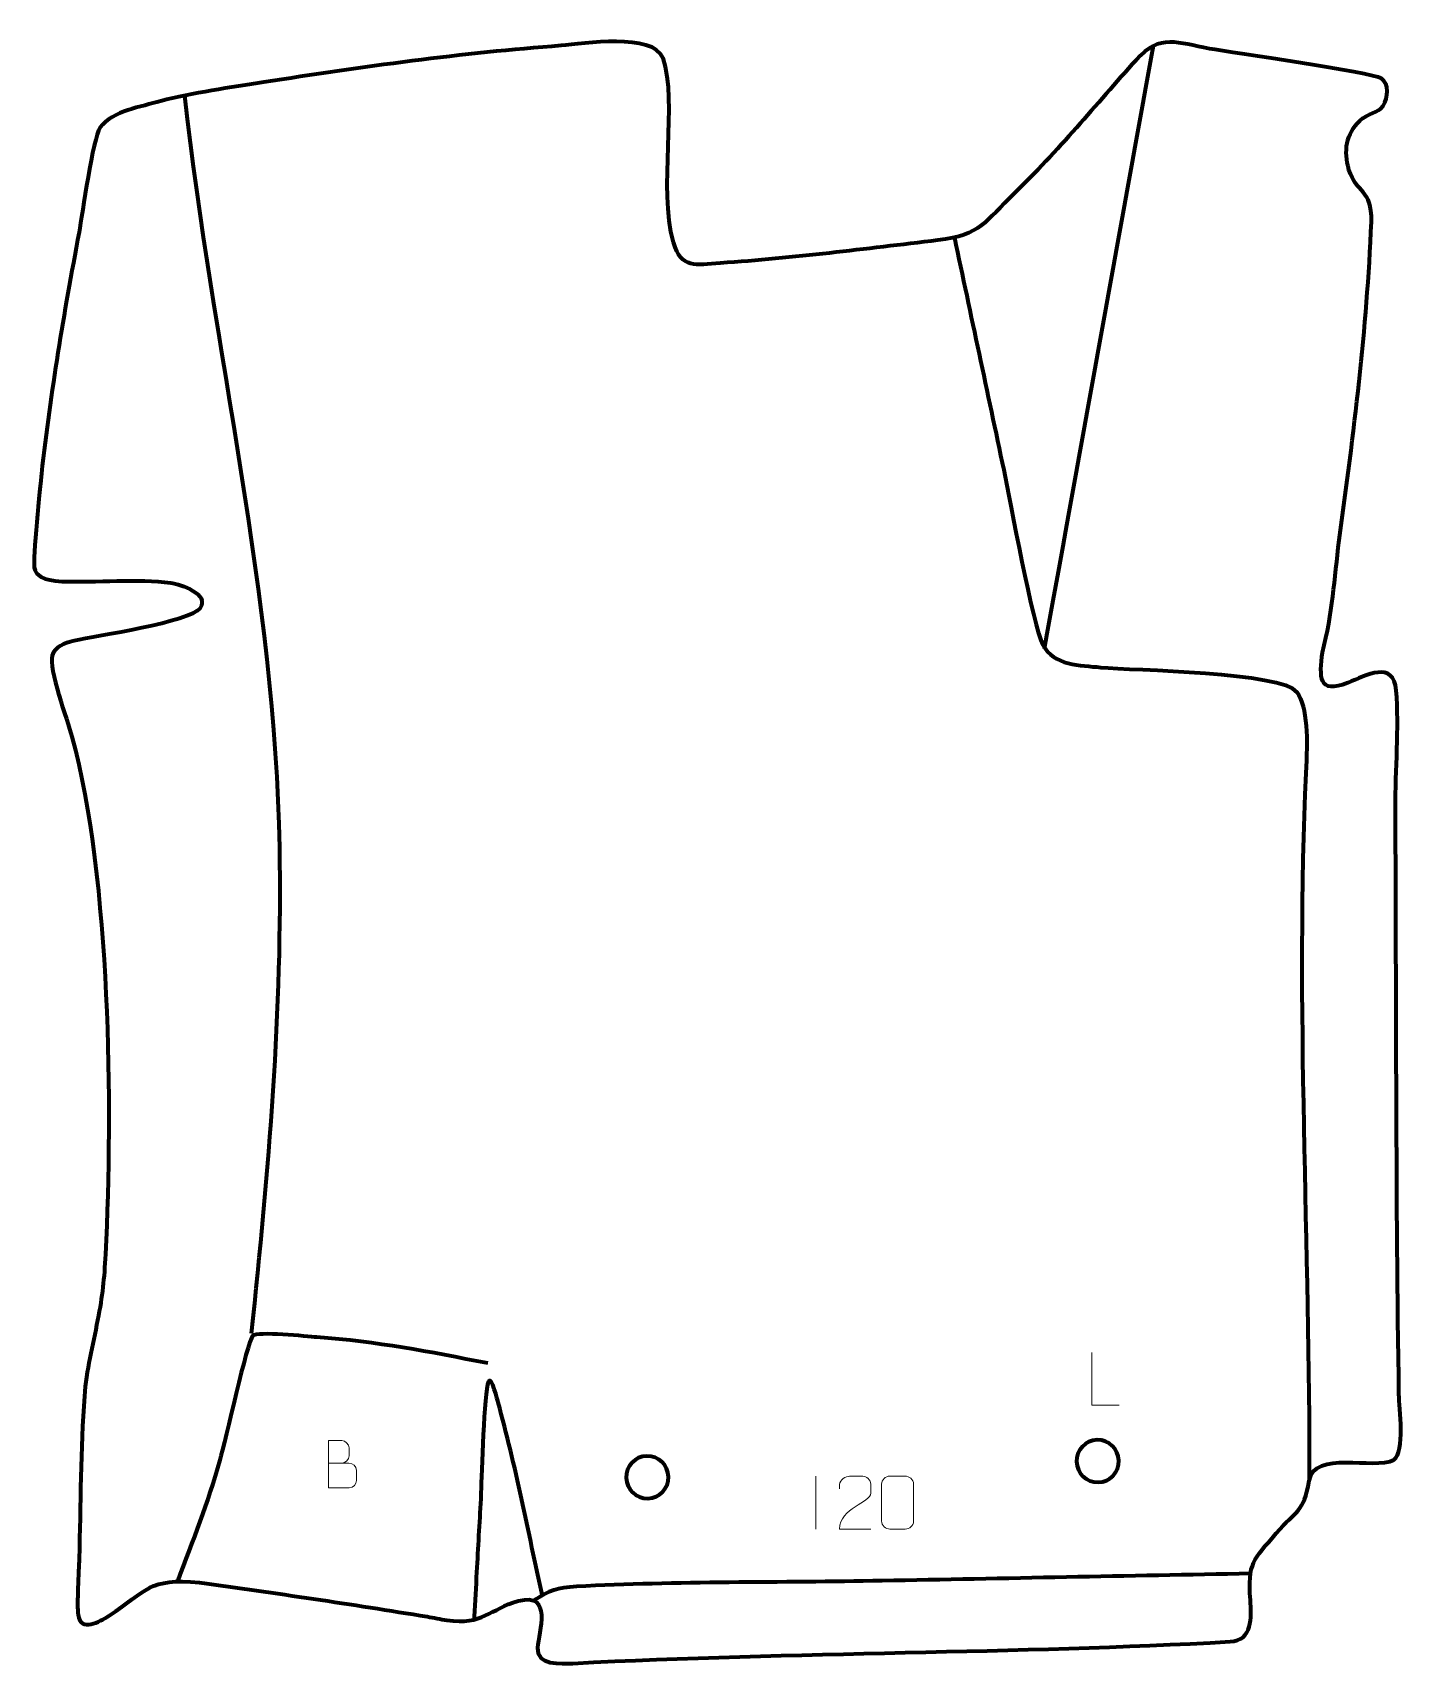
# Model space of a CAD drawing. Header units: millimetres. Extents: x -660 to -12, y 46 to 817.
import ezdxf

# ---------------------------------------------------------------- set-up
doc = ezdxf.new("R2010")
doc.units = ezdxf.units.MM
doc.header["$MEASUREMENT"] = 0
doc.layers.add('layer 2', color=7, linetype='Continuous')
doc.layers.add('layer 3', color=7, linetype='Continuous')

msp = doc.modelspace()

# ---------------------------------------------------------------- linework, layer by layer
at = {"layer": 'layer 2', "color": 140, "lineweight": 158}
for points, knots in [([(-181.9179, 526.2558), (-178.3566, 545.9477), (-175.3922, 562.3394), (-171.8309, 582.0312), (-171.8309, 582.0312), (-158.3874, 656.3681), (-144.9433, 730.7048), (-131.4995, 805.0416), (-131.4995, 805.0416), (-131.4995, 805.0416), (-130.4311, 810.9491), (-130.4311, 810.9491)], [0, 0, 0, 0, 0.25, 0.25, 0.25, 0.25, 0.5, 0.5, 0.5, 0.5, 1, 1, 1, 1]), ([(-556.2525, 203.0219), (-548.0708, 279.1458), (-541.637, 355.812), (-542.9051, 432.4485), (-542.9051, 432.4485), (-544.9137, 551.2319), (-574.5189, 668.4358), (-587.7292, 787.5184)], [0, 0, 0, 0, 0.33333333, 0.33333333, 0.33333333, 0.33333333, 1, 1, 1, 1]), ([(-224.4577, 720.4784), (-216.6906, 683.9001), (-208.9234, 647.3218), (-201.1561, 610.7435), (-201.1561, 610.7435), (-198.1337, 596.3585), (-187.3658, 537.002), (-182.7198, 528.1294), (-182.7198, 528.1294), (-177.5535, 518.2633), (-164.9985, 518.4675), (-155.3174, 517.5293), (-155.3174, 517.5293), (-140.2474, 516.0687), (-69.5733, 515.5177), (-62.8027, 505.8379), (-62.8027, 505.8379), (-57.5952, 498.3932), (-57.7081, 483.766), (-58.498, 467.5735), (-58.498, 467.5735), (-63.6929, 361.0779), (-56.496, 241.1535), (-56.9938, 133.4331)], [0, 0, 0, 0, 0.14285714, 0.14285714, 0.14285714, 0.14285714, 0.28571429, 0.28571429, 0.28571429, 0.28571429, 0.42857143, 0.42857143, 0.42857143, 0.42857143, 0.57142857, 0.57142857, 0.57142857, 0.57142857, 0.71428571, 0.71428571, 0.71428571, 0.71428571, 1, 1, 1, 1]), ([(-444.6677, 188.9129), (-472.7807, 194.4177), (-496.6857, 199.161), (-525.4781, 201.2418), (-525.4781, 201.2418), (-529.8181, 201.5555), (-553.6191, 204.1111), (-555.7785, 201.8323), (-555.7785, 201.8323), (-558.2147, 199.2617), (-568.6825, 152.1476), (-571.2265, 143.1203), (-571.2265, 143.1203), (-576.8834, 123.0479), (-583.9815, 105.2048), (-591.2609, 85.8747)], [0, 0, 0, 0, 0.2, 0.2, 0.2, 0.2, 0.4, 0.4, 0.4, 0.4, 0.6, 0.6, 0.6, 0.6, 1, 1, 1, 1]), ([(-418.9242, 79.1995), (-425.5876, 109.2556), (-431.5867, 140.9302), (-439.8597, 170.4486), (-439.8597, 170.4486), (-439.9855, 170.8975), (-443.0258, 183.5671), (-444.3778, 180.273), (-444.3778, 180.273), (-446.5901, 174.8835), (-447.627, 136.6256), (-447.9289, 127.8582), (-447.9289, 127.8582), (-447.9289, 127.8582), (-448.0584, 124.8697), (-448.0584, 124.8697), (-448.0584, 124.8697), (-448.7028, 113.3553), (-449.359, 101.8418), (-449.9843, 90.3262), (-449.9843, 90.3262), (-450.3602, 83.3554), (-450.7361, 76.3847), (-451.1121, 69.4139), (-451.1121, 69.4139), (-451.1121, 69.4139), (-451.1926, 67.9202), (-451.1926, 67.9202)], [0, 0, 0, 0, 0.125, 0.125, 0.125, 0.125, 0.25, 0.25, 0.25, 0.25, 0.375, 0.375, 0.375, 0.375, 0.5, 0.5, 0.5, 0.5, 0.625, 0.625, 0.625, 0.625, 0.75, 0.75, 0.75, 0.75, 1, 1, 1, 1]), ([(-84.6282, 89.6223), (-142.591, 88.4878), (-200.5538, 87.3536), (-258.5167, 86.2194), (-258.5167, 86.2194), (-305.9141, 85.2917), (-355.7215, 86.0628), (-402.7752, 83.4911), (-402.7752, 83.4911), (-412.2632, 82.9725), (-415.1011, 81.6454), (-423.1499, 76.9321)], [0, 0, 0, 0, 0.25, 0.25, 0.25, 0.25, 0.5, 0.5, 0.5, 0.5, 1, 1, 1, 1])]:
    msp.add_open_spline(points, degree=3, knots=knots, dxfattribs=at)
at = {"layer": 'layer 2', "color": 250, "lineweight": 200}
for points in [[(-156.541, 132.753), (-162.0621, 132.613), (-166.6513, 136.9752), (-166.7912, 142.4963), (-166.7912, 142.4963), (-166.9312, 148.0173), (-162.569, 152.6065), (-157.0479, 152.7465), (-157.0479, 152.7465), (-151.5269, 152.8865), (-146.9377, 148.5243), (-146.7977, 143.0032), (-146.7977, 143.0032), (-146.6577, 137.4822), (-151.0199, 132.893), (-156.541, 132.753)], [(-369.1406, 125.1125), (-374.6617, 124.9725), (-379.2509, 129.3347), (-379.3909, 134.8558), (-379.3909, 134.8558), (-379.5309, 140.3768), (-375.1687, 144.9661), (-369.6476, 145.106), (-369.6476, 145.106), (-364.1265, 145.246), (-359.5373, 140.8838), (-359.3973, 135.3627), (-359.3973, 135.3627), (-359.2573, 129.8417), (-363.6195, 125.2525), (-369.1406, 125.1125)]]:
    msp.add_open_spline(points, degree=3, knots=[0, 0, 0, 0, 0.2, 0.2, 0.2, 0.2, 0.4, 0.4, 0.4, 0.4, 0.6, 0.6, 0.6, 0.6, 1, 1, 1, 1], dxfattribs=at)
at = {"layer": 'layer 3', "color": 242, "lineweight": 158}
msp.add_open_spline([(-637.6583, 722.9864), (-636.1295, 731.6177), (-631.1652, 767.3238), (-627.7609, 772.3668), (-627.7609, 772.3668), (-621.5054, 780.4612), (-608.4817, 782.0821), (-599.1494, 784.8969), (-599.1494, 784.8969), (-584.4624, 788.7349), (-565.555, 791.4147), (-550.4672, 793.7855), (-550.4672, 793.7855), (-504.8477, 800.954), (-456.1245, 807.67), (-410.1263, 811.0712), (-410.1263, 811.0712), (-399.5683, 812.0271), (-366.9049, 817.2106), (-361.9252, 805.1986), (-361.9252, 805.1986), (-354.8156, 784.3814), (-364.4134, 743.7315), (-357.0521, 718.2505), (-357.0521, 718.2505), (-353.3157, 705.3168), (-346.8435, 707.607), (-334.9595, 708.4086), (-334.9595, 708.4086), (-299.9563, 710.7691), (-266.9092, 715.1052), (-232.1875, 719.1797), (-232.1875, 719.1797), (-211.9389, 721.5472), (-209.8942, 728.1435), (-196.2196, 741.2943), (-196.2196, 741.2943), (-175.5941, 761.1298), (-157.7562, 783.0303), (-138.7107, 804.2944), (-138.7107, 804.2944), (-127.2815, 816.9981), (-119.1812, 812.3148), (-104.0196, 809.6404), (-104.0196, 809.6404), (-93.5882, 807.801), (-27.01, 798.3417), (-22.8824, 795.5689), (-22.8824, 795.5689), (-19.1308, 793.0487), (-19.5969, 786.529), (-22.0924, 782.6485), (-22.0924, 782.6485), (-24.3897, 779.0761), (-29.3073, 779.3009), (-33.0891, 775.5861), (-33.0891, 775.5861), (-39.4709, 769.3174), (-40.8314, 761.368), (-38.1719, 752.493), (-38.1719, 752.493), (-34.7595, 741.1055), (-27.1775, 743.7823), (-27.573, 727.9129), (-27.573, 727.9129), (-29.7317, 676.8309), (-35.8374, 628.1327), (-42.8039, 577.5899), (-42.8039, 577.5899), (-45.1313, 558.8342), (-45.8075, 543.1973), (-50.743, 524.6024), (-50.743, 524.6024), (-51.9452, 513.0811), (-53.0152, 504.4571), (-38.6468, 510.2526), (-38.6468, 510.2526), (-30.1454, 513.8245), (-17.1746, 520.9902), (-15.8172, 506.6173), (-15.8172, 506.6173), (-14.447, 488.8235), (-16.2711, 469.0951), (-16.2104, 450.8834), (-16.2104, 450.8834), (-15.8214, 358.7027), (-15.9803, 266.3703), (-14.5859, 174.2101), (-14.5859, 174.2101), (-14.49, 167.8601), (-11.5641, 146.9665), (-16.9579, 143.3978), (-16.9579, 143.3978), (-26.555, 138.3891), (-54.5133, 148.3178), (-56.9938, 133.4331), (-56.9938, 133.4331), (-59.6606, 118.1391), (-62.94, 119.6801), (-72.495, 108.6644), (-72.495, 108.6644), (-83.5226, 95.8789), (-85.8711, 94.7668), (-84.7305, 77.1209), (-84.7305, 77.1209), (-84.2, 68.9125), (-83.6377, 58.0896), (-94.2161, 57.5001), (-94.2161, 57.5001), (-194.9237, 51.889), (-299.246, 52.7205), (-404.5207, 47.251), (-404.5207, 47.251), (-410.2526, 46.9532), (-421.8755, 46.3079), (-421.2038, 54.6224), (-421.2038, 54.6224), (-420.6049, 62.0372), (-414.0492, 81.2715), (-430.2307, 76.7144), (-430.2307, 76.7144), (-443.7638, 72.903), (-447.1937, 65.1061), (-464.0261, 67.6493), (-464.0261, 67.6493), (-467.1118, 68.1155), (-470.2544, 68.7759), (-473.3382, 69.327), (-473.3382, 69.327), (-508.9257, 75.1775), (-545.0194, 80.4782), (-580.7529, 85.4005), (-580.7529, 85.4005), (-604.9149, 87.7699), (-605.2919, 81.5078), (-623.5835, 69.7333), (-623.5835, 69.7333), (-627.8735, 66.9717), (-636.94, 61.7465), (-638.1092, 70.0829), (-638.1092, 70.0829), (-638.7766, 74.8414), (-637.7715, 90.7584), (-637.6168, 96.8206), (-637.6168, 96.8206), (-636.9768, 121.9147), (-636.8739, 148.5018), (-635.1445, 173.4242), (-635.1445, 173.4242), (-634.3084, 185.4739), (-631.2635, 197.4092), (-628.9028, 209.237), (-628.9028, 209.237), (-626.632, 221.1311), (-625.8454, 228.4256), (-625.1846, 240.4974), (-625.1846, 240.4974), (-621.7203, 310.315), (-622.7532, 416.5177), (-641.0363, 484.9272), (-641.0363, 484.9272), (-643.1886, 492.3107), (-652.25, 517.1327), (-650.3089, 523.1101), (-650.3089, 523.1101), (-648.8763, 527.5219), (-645.0079, 528.7841), (-639.9443, 530.0375), (-639.9443, 530.0375), (-629.6884, 532.3818), (-585.0918, 538.7945), (-580.5378, 545.5011), (-580.5378, 545.5011), (-576.0028, 552.1796), (-589.4402, 556.7167), (-594.336, 557.4032), (-594.336, 557.4032), (-609.9164, 559.5876), (-629.565, 557.4605), (-645.8505, 558.1287), (-645.8505, 558.1287), (-654.7319, 558.6601), (-657.9702, 560.7429), (-658.8196, 564.6041), (-658.8196, 564.6041), (-659.5662, 567.997), (-656.046, 603.4869), (-655.4254, 608.972), (-655.4254, 608.972), (-650.9377, 648.6395), (-645.07, 683.7572), (-637.6583, 722.9864)], degree=3, knots=[0, 0, 0, 0, 0.02040816, 0.02040816, 0.02040816, 0.02040816, 0.04081633, 0.04081633, 0.04081633, 0.04081633, 0.06122449, 0.06122449, 0.06122449, 0.06122449, 0.08163265, 0.08163265, 0.08163265, 0.08163265, 0.10204082, 0.10204082, 0.10204082, 0.10204082, 0.12244898, 0.12244898, 0.12244898, 0.12244898, 0.14285714, 0.14285714, 0.14285714, 0.14285714, 0.16326531, 0.16326531, 0.16326531, 0.16326531, 0.18367347, 0.18367347, 0.18367347, 0.18367347, 0.20408163, 0.20408163, 0.20408163, 0.20408163, 0.2244898, 0.2244898, 0.2244898, 0.2244898, 0.24489796, 0.24489796, 0.24489796, 0.24489796, 0.26530612, 0.26530612, 0.26530612, 0.26530612, 0.28571429, 0.28571429, 0.28571429, 0.28571429, 0.30612245, 0.30612245, 0.30612245, 0.30612245, 0.32653061, 0.32653061, 0.32653061, 0.32653061, 0.34693878, 0.34693878, 0.34693878, 0.34693878, 0.36734694, 0.36734694, 0.36734694, 0.36734694, 0.3877551, 0.3877551, 0.3877551, 0.3877551, 0.40816327, 0.40816327, 0.40816327, 0.40816327, 0.42857143, 0.42857143, 0.42857143, 0.42857143, 0.44897959, 0.44897959, 0.44897959, 0.44897959, 0.46938776, 0.46938776, 0.46938776, 0.46938776, 0.48979592, 0.48979592, 0.48979592, 0.48979592, 0.51020408, 0.51020408, 0.51020408, 0.51020408, 0.53061224, 0.53061224, 0.53061224, 0.53061224, 0.55102041, 0.55102041, 0.55102041, 0.55102041, 0.57142857, 0.57142857, 0.57142857, 0.57142857, 0.59183673, 0.59183673, 0.59183673, 0.59183673, 0.6122449, 0.6122449, 0.6122449, 0.6122449, 0.63265306, 0.63265306, 0.63265306, 0.63265306, 0.65306122, 0.65306122, 0.65306122, 0.65306122, 0.67346939, 0.67346939, 0.67346939, 0.67346939, 0.69387755, 0.69387755, 0.69387755, 0.69387755, 0.71428571, 0.71428571, 0.71428571, 0.71428571, 0.73469388, 0.73469388, 0.73469388, 0.73469388, 0.75510204, 0.75510204, 0.75510204, 0.75510204, 0.7755102, 0.7755102, 0.7755102, 0.7755102, 0.79591837, 0.79591837, 0.79591837, 0.79591837, 0.81632653, 0.81632653, 0.81632653, 0.81632653, 0.83673469, 0.83673469, 0.83673469, 0.83673469, 0.85714286, 0.85714286, 0.85714286, 0.85714286, 0.87755102, 0.87755102, 0.87755102, 0.87755102, 0.89795918, 0.89795918, 0.89795918, 0.89795918, 0.91836735, 0.91836735, 0.91836735, 0.91836735, 0.93877551, 0.93877551, 0.93877551, 0.93877551, 0.95918367, 0.95918367, 0.95918367, 0.95918367, 1, 1, 1, 1], dxfattribs=at)
at = {"layer": 'layer 3', "color": 250, "lineweight": 9}
for points, knots in [([(-146.6268, 169.1339), (-146.6268, 169.1339), (-159.5759, 169.1339), (-159.5759, 169.1339), (-159.5759, 169.1339), (-159.5759, 169.1339), (-159.5759, 194.0875), (-159.5759, 194.0875)], [0, 0, 0, 0, 0.33333333, 0.33333333, 0.33333333, 0.33333333, 1, 1, 1, 1]), ([(-520.0203, 141.77), (-516.7613, 141.7704), (-513.5019, 141.7704), (-510.2422, 141.77), (-510.2422, 141.77), (-508.4729, 141.7545), (-506.75, 140.1995), (-506.75, 138.3637), (-506.75, 138.3637), (-506.7503, 137.3529), (-506.7503, 134.6216), (-506.75, 133.6105), (-506.75, 133.6105), (-506.7341, 131.9464), (-508.1154, 130.1426), (-510.1948, 130.1578), (-510.1948, 130.1578), (-513.4548, 130.1581), (-516.7145, 130.1581), (-519.9738, 130.1578), (-519.9738, 130.1578), (-519.9738, 137.6082), (-519.9738, 145.0583), (-519.9738, 152.5081), (-519.9738, 152.5081), (-517.8477, 152.5081), (-515.7213, 152.5081), (-513.5948, 152.5081), (-513.5948, 152.5081), (-512.0893, 152.5239), (-510.2113, 150.8127), (-510.1954, 149.055), (-510.1954, 149.055), (-510.1958, 147.2044), (-510.1958, 147.0737), (-510.1954, 145.2228), (-510.1954, 145.2228), (-510.18, 143.3722), (-511.8409, 141.7545), (-513.6413, 141.77)], [0, 0, 0, 0, 0.09090909, 0.09090909, 0.09090909, 0.09090909, 0.18181818, 0.18181818, 0.18181818, 0.18181818, 0.27272727, 0.27272727, 0.27272727, 0.27272727, 0.36363636, 0.36363636, 0.36363636, 0.36363636, 0.45454545, 0.45454545, 0.45454545, 0.45454545, 0.54545455, 0.54545455, 0.54545455, 0.54545455, 0.63636364, 0.63636364, 0.63636364, 0.63636364, 0.72727273, 0.72727273, 0.72727273, 0.72727273, 0.81818182, 0.81818182, 0.81818182, 0.81818182, 1, 1, 1, 1]), ([(-263.881, 110.654), (-268.7954, 110.6543), (-273.7098, 110.6543), (-278.6239, 110.654), (-278.6239, 110.654), (-278.6239, 120.5863), (-263.9729, 123.2275), (-263.881, 127.5378), (-263.881, 127.5378), (-263.8813, 128.9619), (-263.8813, 130.3856), (-263.881, 131.8089), (-263.881, 131.8089), (-263.8979, 133.886), (-266.0207, 135.6108), (-267.6917, 135.6281), (-267.6917, 135.6281), (-269.7649, 135.6277), (-271.8378, 135.6277), (-273.9102, 135.6281), (-273.9102, 135.6281), (-275.7323, 135.6446), (-278.557, 133.8525), (-278.6239, 131.7589), (-278.6239, 131.7589), (-278.6239, 131.7589), (-278.6239, 129.7041), (-278.6239, 129.7041)], [0, 0, 0, 0, 0.125, 0.125, 0.125, 0.125, 0.25, 0.25, 0.25, 0.25, 0.375, 0.375, 0.375, 0.375, 0.5, 0.5, 0.5, 0.5, 0.625, 0.625, 0.625, 0.625, 0.75, 0.75, 0.75, 0.75, 1, 1, 1, 1]), ([(-254.8331, 135.6404), (-252.467, 135.6404), (-250.1005, 135.6404), (-247.734, 135.6404), (-247.734, 135.6404), (-245.7535, 135.676), (-243.7275, 134.1817), (-243.7004, 131.7396), (-243.7004, 131.7396), (-243.7008, 125.9822), (-243.7008, 120.2244), (-243.7004, 114.4662), (-243.7004, 114.4662), (-243.8425, 112.1386), (-245.5489, 110.6563), (-247.734, 110.6455), (-247.734, 110.6455), (-250.1064, 110.6459), (-252.4788, 110.6459), (-254.8508, 110.6455), (-254.8508, 110.6455), (-256.8093, 110.5399), (-258.8157, 112.4278), (-258.8043, 114.4488), (-258.8043, 114.4488), (-258.8039, 120.2294), (-258.8039, 126.0097), (-258.8043, 131.7895), (-258.8043, 131.7895), (-258.8, 133.9315), (-257.0229, 135.654), (-254.8331, 135.6404)], [0, 0, 0, 0, 0.11111111, 0.11111111, 0.11111111, 0.11111111, 0.22222222, 0.22222222, 0.22222222, 0.22222222, 0.33333333, 0.33333333, 0.33333333, 0.33333333, 0.44444444, 0.44444444, 0.44444444, 0.44444444, 0.55555556, 0.55555556, 0.55555556, 0.55555556, 0.66666667, 0.66666667, 0.66666667, 0.66666667, 0.77777778, 0.77777778, 0.77777778, 0.77777778, 1, 1, 1, 1])]:
    msp.add_open_spline(points, degree=3, knots=knots, dxfattribs=at)
msp.add_open_spline([(-289.804, 135.6063), (-289.804, 135.6063), (-289.804, 110.6322), (-289.804, 110.6322)], degree=3, dxfattribs=at)

doc.saveas('drawing.dxf')
